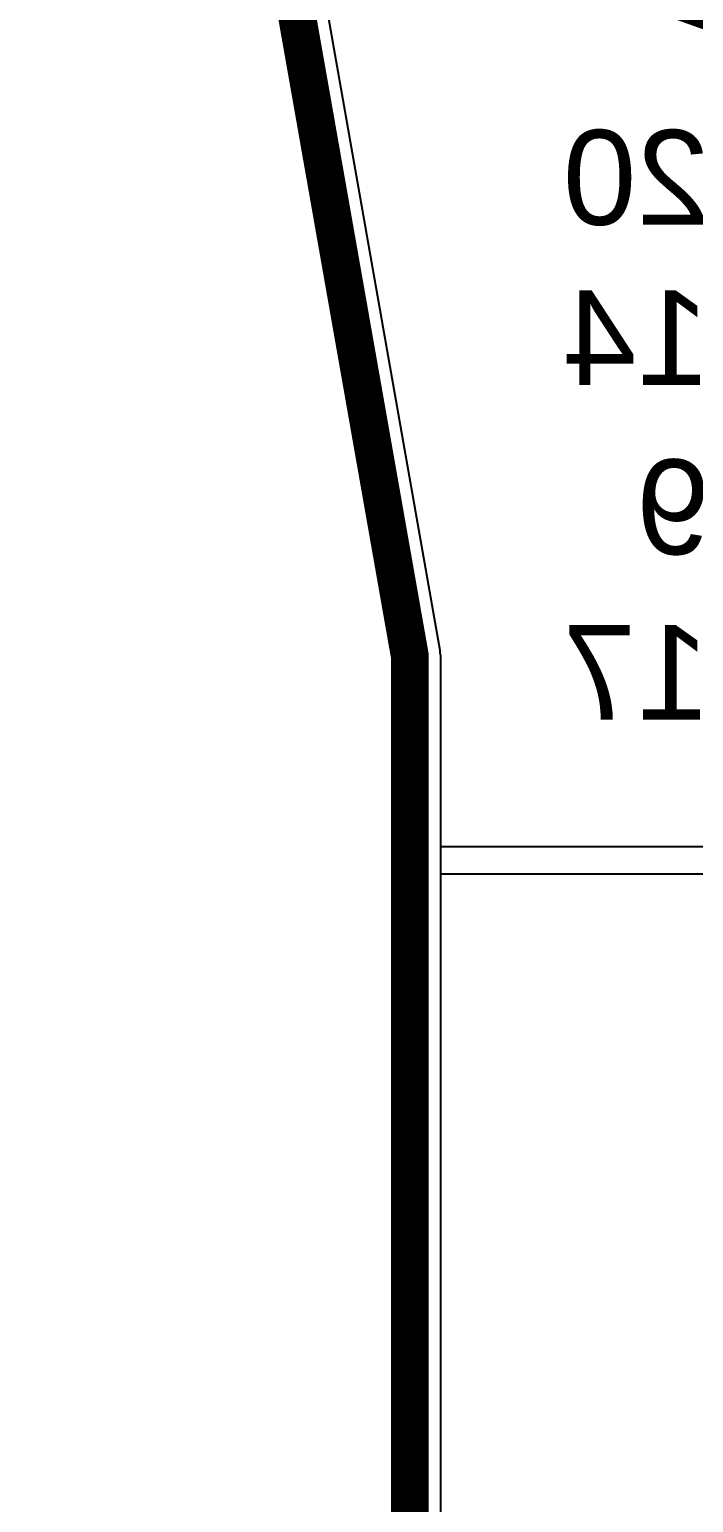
# Model space of a CAD drawing. Header units: inches. Extents: x -13 to 254, y -7 to 63.
# Drawn here: x -5.55 to -1.1, y 3.33 to 13.2 of the extents above; entities that cross this region are included whole.
import ezdxf

# ---------------------------------------------------------------- set-up
doc = ezdxf.new("R2010")
doc.units = ezdxf.units.IN
for name, color, linetype in [('Board Shape', 216, 'Continuous'), ('Bottom Layer', 5, 'Continuous'), ('Bottom Overlay', 54, 'Continuous'), ('Dimensions', 6, 'Continuous'), ('GND', 16, 'Continuous'), ('POWER', 76, 'Continuous'), ('Top Layer', 1, 'Continuous')]:
    doc.layers.add(name, color=color, linetype=linetype)
doc.styles.add('Arial', font='', dxfattribs={"height": 0.2})
doc.styles.get('Arial').set_extended_font_data('Arial')

msp = doc.modelspace()

# ---------------------------------------------------------------- linework, layer by layer
at = {"layer": 'Board Shape'}
for points in [[(-5.4232, 22.7426, 0.254, 0.254, 0), (-3, 9, 0.254, 0.254, 0)], [(-3, 0, 0.254, 0.254, 0), (-3, 9, 0.254, 0.254, 0)]]:
    msp.add_lwpolyline(points, format="xyseb", dxfattribs=at)
msp.add_lwpolyline([(-3.0635, 9, 0.127, 0.127, 1), (-2.9365, 9, 0.127, 0.127, 1)], format="xyseb", close=True, dxfattribs=at)
msp.add_lwpolyline([(-3.0635, 9, 0.127, 0.127, 1), (-2.9365, 9, 0.127, 0.127, 1)], format="xyseb", close=True, dxfattribs=at)
at = {"layer": 'Bottom Layer'}
for p, q in [((-2.796, 9.036), (-4.5266, 18.851)), ((-2.7964, 9.0178), (-2.796, 9.036)), ((-2.7928, 9), (-2.7964, 9.0178)), ((-2.7928, -2.7928), (-2.7928, 9))]:
    msp.add_line(p, q, dxfattribs=at)
at = {"layer": 'Dimensions'}
msp.add_lwpolyline([(1.25, 15, 0.254, 0.254, -1), (-2.25, 15, 0.254, 0.254, 0)], format="xyseb", dxfattribs=at)
at = {"layer": 'GND'}
for p, q in [((-2.796, 9.036), (-4.5448, 18.9542)), ((-2.7964, 9.0178), (-2.796, 9.036)), ((-2.7928, 9), (-2.7964, 9.0178)), ((-2.7928, -2.7928), (-2.7928, 9))]:
    msp.add_line(p, q, dxfattribs=at)
at = {"layer": 'POWER'}
for p, q in [((-2.796, 9.036), (-4.5448, 18.9542)), ((-2.7964, 9.0178), (-2.796, 9.036)), ((-2.7928, 9), (-2.7964, 9.0178)), ((-2.7928, -2.7928), (-2.7928, 9))]:
    msp.add_line(p, q, dxfattribs=at)
at = {"layer": 'Top Layer'}
for p, q in [((-2.796, 9.036), (-5.1158, 22.1924)), ((-2.7964, 9.0178), (-2.796, 9.036)), ((-2.7928, 9), (-2.7964, 9.0178)), ((-2.7928, 7.7216), (-2.7928, 9)), ((0.4318, 7.7216), (-2.7928, 7.7216)), ((-2.7928, -2.7928), (-2.7928, 7.5403)), ((-2.7928, 7.5403), (0.4318, 7.5403))]:
    msp.add_line(p, q, dxfattribs=at)

# ---------------------------------------------------------------- texts
at = {"layer": 'Bottom Overlay', "style": 'Arial', "text_generation_flag": 2}
for s, p in [('R20', (-0.3471, 11.8898)), ('C14', (-0.3471, 10.8153)), ('R9', (-0.3471, 9.6815)), ('R17', (-0.3471, 8.5732))]:
    msp.add_text(s, height=0.635, dxfattribs=at).set_placement(p)

doc.saveas('drawing.dxf')
